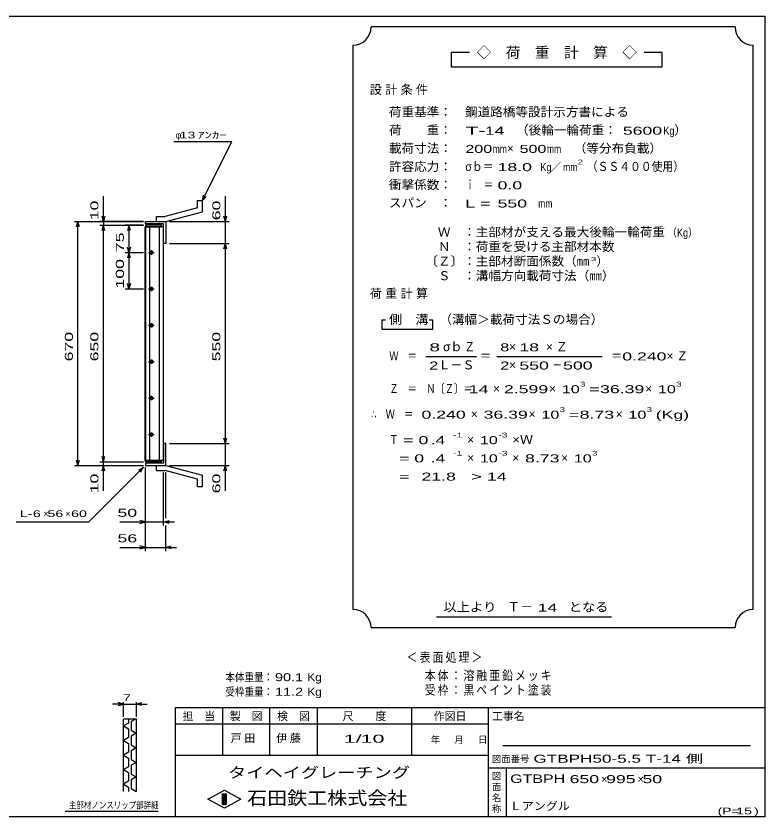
# Model space of a CAD drawing. Units: millimetres, scale not verified. Extents: x -1820 to 1736, y -1282 to 1048.
# Drawn here: x -321 to 1736, y -1152 to 1048 of the extents above; entities that cross this region are included whole.
import ezdxf
from ezdxf.enums import TextEntityAlignment as Align

# ---------------------------------------------------------------- set-up
doc = ezdxf.new("R2010")
doc.units = ezdxf.units.MM
doc.header["$LTSCALE"] = 10
for name, color, linetype, lineweight in [('0_2', 150, 'Continuous', 25), ('16', 3, 'Continuous', 25), ('19', 6, 'Continuous', 25), ('22', 4, 'Continuous', 25), ('24', 2, 'Continuous', 25), ('32', 4, 'Continuous', 25)]:
    doc.layers.add(name, color=color, linetype=linetype, lineweight=lineweight)
doc.styles.add('ベクトル', font='')
doc.styles.get('ベクトル').set_extended_font_data('ベクトル')

msp = doc.modelspace()

# ---------------------------------------------------------------- linework, layer by layer
at = {"layer": '0_2'}
for p, q in [((-1724, 1048.5), (1736, 1048.5)), ((1736, 1048.5), (1736, -1151.5)), ((1736, -851.5), (116, -851.5)), ((116, -851.5), (116, -1151.5)), ((246, -851.5), (246, -981.5)), ((376, -981.5), (376, -851.5)), ((506, -851.5), (506, -981.5)), ((766, -981.5), (766, -851.5)), ((976, -851.5), (976, -1151.5)), ((976, -896.5), (116, -896.5)), ((1696, -956.5), (1016, -956.5)), ((116, -981.5), (976, -981.5)), ((976, -1016.5), (1736, -1016.5)), ((1026, -1151.5), (1026, -1016.5)), ((206, -1102.5), (251, -1077.5)), ((251, -1077.5), (296, -1102.5)), ((246, -1087.5), (256, -1087.5)), ((246, -1117.5), (246, -1087.5)), ((246, -1087.5), (248, -1087.5)), ((248, -1087.5), (248, -1117.5)), ((250, -1117.5), (250, -1087.5)), ((250, -1087.5), (252, -1087.5)), ((252, -1087.5), (252, -1117.5)), ((254, -1117.5), (254, -1087.5)), ((254, -1087.5), (256, -1087.5)), ((256, -1087.5), (256, -1117.5)), ((256, -1087.5), (256, -1117.5)), ((251, -1127.5), (206, -1102.5)), ((256, -1117.5), (246, -1117.5)), ((248, -1117.5), (250, -1117.5)), ((296, -1102.5), (251, -1127.5)), ((252, -1117.5), (254, -1117.5)), ((1736, -1151.5), (-1724, -1151.5))]:
    msp.add_line(p, q, dxfattribs=at)
at = {"layer": '16'}
for p, q in [((33.3, -171.5), (33.3, 469.5)), ((33.3, 469.5), (34, 469.5)), ((78, 474), (34, 474)), ((34, 474), (34, 469.5)), ((34, 469.5), (78, 469.5)), ((34, 469.5), (34, -171.5)), ((84, 469.5), (34, 469.5)), ((45.5, 469.5), (45.5, -171.5)), ((72.5, -171.5), (72.5, 469.5)), ((78, 469.5), (78, 474)), ((84, -171.5), (84, 469.5)), ((42.5, 399), (58.5, 399)), ((52.5, 402), (48.5, 402)), ((48.5, 396), (52.5, 396)), ((50.5, 405), (50.5, 393)), ((42.5, 299), (58.5, 299)), ((52.5, 302), (48.5, 302)), ((48.5, 296), (52.5, 296)), ((50.5, 305), (50.5, 293)), ((42.5, 199), (58.5, 199)), ((52.5, 202), (48.5, 202)), ((50.5, 205), (50.5, 193)), ((48.5, 196), (52.5, 196)), ((42.5, 99), (58.5, 99)), ((52.5, 102), (48.5, 102)), ((48.5, 96), (52.5, 96)), ((50.5, 105), (50.5, 93)), ((52.5, 2), (48.5, 2)), ((50.5, 5), (50.5, -7)), ((42.5, -1), (58.5, -1)), ((48.5, -4), (52.5, -4)), ((42.5, -101), (58.5, -101)), ((52.5, -98), (48.5, -98)), ((48.5, -104), (52.5, -104)), ((50.5, -95), (50.5, -107)), ((34, -171.5), (33.3, -171.5)), ((34, -171.5), (78, -171.5)), ((34, -176), (34, -171.5)), ((34, -171.5), (84, -171.5)), ((78, -176), (34, -176)), ((78, -171.5), (78, -176))]:
    msp.add_line(p, q, dxfattribs=at)
for centre, radius, start, end in [((48.5, 399), 3, 90, 270), ((50.5, 399), 4, 46.6, 133.4), ((50.5, 399), 4, 226.6, 313.4), ((52.5, 399), 3, 270, 90), ((48.5, 299), 3, 90, 270), ((50.5, 299), 4, 46.6, 133.4), ((50.5, 299), 4, 226.6, 313.4), ((52.5, 299), 3, 270, 90), ((48.5, 199), 3, 90, 270), ((50.5, 199), 4, 46.6, 133.4), ((52.5, 199), 3, 270, 90), ((50.5, 199), 4, 226.6, 313.4), ((48.5, 99), 3, 90, 270), ((50.5, 99), 4, 46.6, 133.4), ((50.5, 99), 4, 226.6, 313.4), ((52.5, 99), 3, 270, 90), ((48.5, -1), 3, 90, 270), ((50.5, -1), 4, 46.6, 133.4), ((52.5, -1), 3, 270, 90), ((50.5, -1), 4, 226.6, 313.4), ((48.5, -101), 3, 90, 270), ((50.5, -101), 4, 46.6, 133.4), ((50.5, -101), 4, 226.6, 313.4), ((52.5, -101), 3, 270, 90)]:
    msp.add_arc(centre, radius, start, end, dxfattribs=at)
at = {"layer": '19'}
for p, q in [((177, 542), (191, 542)), ((177, 522), (177, 542)), ((191, 511), (191, 542)), ((177, 522), (88, 498)), ((90, 484), (191, 511)), ((34, 478), (34, 484)), ((34, 484), (89, 484)), ((65, 498), (88, 498)), ((65, 484), (65, 498)), ((65, 484), (90, 484)), ((89, 484), (90, 483)), ((84, 478), (34, 478)), ((84, 424), (84, 478)), ((90, 483), (90, 424)), ((90, 424), (84, 424)), ((90, -126), (84, -126)), ((84, -126), (84, -180)), ((90, -185), (90, -126)), ((34, -180), (34, -186)), ((84, -180), (34, -180)), ((34, -186), (89, -186)), ((65, -186), (90, -186)), ((65, -200), (65, -186)), ((89, -186), (90, -185)), ((90, -186), (191, -213)), ((65, -200), (88, -200)), ((177, -224), (88, -200)), ((191, -244), (191, -213)), ((177, -244), (177, -224)), ((177, -244), (191, -244))]:
    msp.add_line(p, q, dxfattribs=at)
at = {"layer": '22'}
for p, q in [((112, 704), (272, 704)), ((191, 542), (272, 704)), ((-81, 484), (-81, 554)), ((191, 542), (194, 556.6)), ((191, 542), (201, 553)), ((254, 484), (254, 554)), ((-161, 484), (29, 484)), ((-155, 469), (-151, 484)), ((-147, 469), (-151, 484)), ((-151, -186), (-151, 484)), ((29, 484), (-91, 484)), ((-81, 484), (-85, 499)), ((-77, 499), (-81, 484)), ((-81, 484), (-81, 474)), ((100, 484), (264, 484)), ((254, 484), (250, 499)), ((254, 484), (258, 499)), ((254, 424), (254, 484)), ((-91, 474), (29, 474)), ((-85, 459), (-81, 474)), ((-77, 459), (-81, 474)), ((-81, -176), (-81, 474)), ((29, 474), (-21, 474)), ((-11, 474), (-15, 459)), ((-7, 459), (-11, 474)), ((-11, 474), (-11, 399)), ((100, 424), (264, 424)), ((250, 409), (254, 424)), ((258, 409), (254, 424)), ((254, -126), (254, 424)), ((-21, 399), (29, 399)), ((-11, 399), (-15, 414)), ((-11, 399), (-15, 384)), ((-7, 414), (-11, 399)), ((-7, 384), (-11, 399)), ((-11, 399), (-11, 299)), ((-11, 299), (-15, 314)), ((-7, 314), (-11, 299)), ((-21, 299), (29, 299)), ((100, -126), (264, -126)), ((254, -126), (250, -111)), ((254, -126), (258, -111)), ((254, -186), (254, -126)), ((-151, -186), (-155, -171)), ((-151, -186), (-147, -171)), ((-91, -176), (29, -176)), ((-81, -176), (-85, -161)), ((-81, -176), (-77, -161)), ((-81, -186), (-81, -176)), ((-161, -186), (29, -186)), ((-121, -341), (29, -191)), ((-91, -186), (29, -186)), ((-85, -201), (-81, -186)), ((-77, -201), (-81, -186)), ((-81, -256), (-81, -186)), ((16, -199), (29, -191)), ((21, -204), (29, -191)), ((34, -351), (34, -191)), ((34, -421), (34, -191)), ((100, -186), (264, -186)), ((250, -201), (254, -186)), ((258, -201), (254, -186)), ((254, -256), (254, -186)), ((84, -351), (84, -205)), ((90, -331), (90, -205)), ((-321, -341), (-121, -341)), ((-36, -341), (34, -341)), ((34, -341), (19, -337)), ((19, -345), (34, -341)), ((34, -341), (84, -341)), ((84, -341), (99, -337)), ((99, -345), (84, -341)), ((84, -341), (114, -341)), ((90, -421), (90, -351)), ((-36, -411), (34, -411)), ((34, -411), (19, -407)), ((19, -415), (34, -411)), ((34, -411), (90, -411)), ((90, -411), (105, -407)), ((105, -415), (90, -411)), ((90, -411), (120, -411))]:
    msp.add_line(p, q, dxfattribs=at)
at = {"layer": '24', "color": 4}
for p, q in [((1654, 1018.5), (654, 1018.5)), ((604, 968.5), (604, -581.5)), ((1704, -581.5), (1704, 968.5)), ((924, 948.5), (874, 948.5)), ((874, 948.5), (874, 908.5)), ((1454, 948.5), (1404, 948.5)), ((1454, 908.5), (1454, 948.5)), ((874, 908.5), (1454, 908.5)), ((694, 213.5), (684, 213.5)), ((684, 213.5), (684, 188.5)), ((824, 213.5), (814, 213.5)), ((824, 188.5), (824, 213.5)), ((684, 188.5), (824, 188.5)), ((804, 113.5), (944, 113.5)), ((999, 113.5), (1289, 113.5)), ((834, -601.5), (1314, -601.5)), ((654, -631.5), (1654, -631.5))]:
    msp.add_line(p, q, dxfattribs=at)
for centre, start, end in [((604, 1018.5), 270, 0), ((1704, 1018.5), 180, 270), ((604, -631.5), 0, 90), ((1704, -631.5), 90, 180)]:
    msp.add_arc(centre, 50, start, end, dxfattribs=at)
at = {"layer": '32'}
for p, q in [((-26, -841.5), (-56, -841.5)), ((-26, -841.5), (-41, -837.5)), ((-41, -845.5), (-26, -841.5)), ((-26, -876.5), (-26, -836.5)), ((-26, -841.5), (9, -841.5)), ((9, -836.5), (9, -876.5)), ((9, -841.5), (24, -837.5)), ((24, -845.5), (9, -841.5)), ((9, -841.5), (39, -841.5)), ((-26, -881.5), (9, -881.5)), ((-26, -1081.5), (-26, -881.5)), ((-12, -893.5), (-26, -901.5)), ((-26, -901.5), (-12, -909.5)), ((-12, -881.5), (-12, -893.5)), ((9, -881.5), (-5, -889.5)), ((-5, -889.5), (-5, -913.5)), ((9, -881.5), (9, -1081.5)), ((-12, -909.5), (-12, -933.5)), ((-5, -913.5), (9, -921.5)), ((9, -921.5), (-5, -929.5)), ((-12, -933.5), (-26, -941.5)), ((-26, -941.5), (-12, -949.5)), ((-5, -929.5), (-5, -953.5)), ((-12, -949.5), (-12, -973.5)), ((-5, -953.5), (9, -961.5)), ((9, -961.5), (-5, -969.5)), ((-12, -973.5), (-26, -981.5)), ((-26, -981.5), (-12, -989.5)), ((-12, -989.5), (-12, -1013.5)), ((-5, -969.5), (-5, -993.5)), ((-5, -993.5), (9, -1001.5)), ((9, -1001.5), (-5, -1009.5)), ((-5, -1009.5), (-5, -1033.5)), ((-12, -1013.5), (-26, -1021.5)), ((-26, -1021.5), (-12, -1029.5)), ((-12, -1029.5), (-12, -1053.5)), ((-5, -1033.5), (9, -1041.5)), ((-12, -1053.5), (-26, -1061.5)), ((9, -1041.5), (-5, -1049.5)), ((-5, -1049.5), (-5, -1073.5)), ((-26, -1061.5), (-12, -1069.5)), ((-12, -1069.5), (-12, -1081.5)), ((-5, -1073.5), (9, -1081.5)), ((69, -1136.5), (-186, -1136.5))]:
    msp.add_line(p, q, dxfattribs=at)

# ---------------------------------------------------------------- texts
at = {"layer": '0_2', "style": 'ベクトル'}
for s, height, p in [('担\u3000当', 21.99, (136, -874.5)), ('製\u3000図', 21.99, (266, -874.5)), ('検\u3000図', 21.99, (396, -874.5)), ('尺\u3000\u3000度', 21.99, (576, -874.5)), ('作図日', 21.99, (826, -874.5)), ('工事名', 21.99, (986, -874.5)), ('年', 18.3, (818, -939)), ('月', 18.3, (883, -939)), ('日', 18.3, (948, -939)), ('図面番号', 18.33, (986, -992)), ('図', 18.3, (986, -1039)), ('面', 18.3, (986, -1069)), ('名', 18.3, (986, -1099)), ('称', 18.3, (986, -1129))]:
    msp.add_text(s, height=height, dxfattribs=at).set_placement(p, align=Align.MIDDLE_LEFT)
at = {"layer": '0_2', "color": 222, "style": 'ベクトル'}
for s, height, width, p in [('タイヘイグレーチング', 29.33, 1.25, (261, -1029.5)), ('石田鉄工株式会社', 36.66, 1.1, (313.5, -1099.5))]:
    msp.add_text(s, height=height, dxfattribs=dict(at, width=width)).set_placement(p, align=Align.MIDDLE_LEFT)
at = {"layer": '22', "color": 2, "style": 'ベクトル'}
for s, height, p in [('φ', 18.3, (117, 721.5)), ('×', 18.3, (-246, -318.5)), ('×', 18.3, (-186, -318.5)), ('×', 22, (1286, -1047.5)), ('×', 22, (1386, -1047.5))]:
    msp.add_text(s, height=height, dxfattribs=at).set_placement(p, align=Align.MIDDLE_LEFT)
for s, height, width, p in [(' 13 ', 18.33, 1.6, (117, 721.5)), ('ｱﾝｶｰ', 18.33, 1.6, (177, 721.5)), (' 50 ', 21.99, 1.65, (-56, -316)), ('L-', 18.33, 1.6, (-311, -318.5)), (' 6 ', 18.33, 1.6, (-286, -318.5)), (' 56 ', 18.33, 1.6, (-246, -318.5)), (' 60 ', 18.33, 1.6, (-181, -318.5)), (' 56 ', 21.99, 1.65, (-56, -386)), ('本体重量：', 21.99, 0.85, (254, -767.5)), (' 90.1', 21.99, 1.35, (379, -767.5)), ('Kg', 21.99, 1.1, (479, -767.5)), ('受枠重量：', 21.99, 0.85, (254, -807.5)), (' 11.2', 21.99, 1.35, (379, -807.5)), ('Kg', 21.99, 1.1, (479, -807.5)), ('1/', 21.99, 2, (579, -936.5)), (' 10 ', 21.99, 2, (609, -936.5)), ('GTBPH50-5.5 T-14 側                  ', 21.99, 1.6, (1100, -991.5)), ('GTBPH', 23.46, 1.4, (1036, -1046.5)), (' 650 ', 21.99, 1.65, (1186, -1047.5)), (' 995 ', 21.99, 1.65, (1286, -1047.5)), (' 50 ', 21.99, 1.65, (1386, -1047.5)), ('Ｌアングル', 21.99, 1.1, (1035, -1121.5)), ('(P=', 18.33, 1.55, (1606, -1135)), (' 15 ', 18.33, 1.6, (1646, -1135)), (')', 18.3, 1.6, (1706, -1135))]:
    msp.add_text(s, height=height, dxfattribs=dict(at, width=width)).set_placement(p, align=Align.MIDDLE_LEFT)
at = {"layer": '22', "color": 2, "style": 'ベクトル', "width": 1.65}
for s, p in [(' 10 ', (-106, 474)), (' 60 ', (229, 474)), (' 75 ', (-36, 386.5)), (' 100 ', (-36, 286.5)), (' 670 ', (-176, 86.5)), (' 650 ', (-106, 86.5)), (' 550 ', (229, 86.5)), (' 10 ', (-106, -276)), (' 60 ', (229, -276))]:
    msp.add_text(s, height=21.99, rotation=90, dxfattribs=at).set_placement(p, align=Align.MIDDLE_LEFT)
at = {"layer": '22', "color": 2, "attachment_point": 4, "style": 'ベクトル'}
for s, insert, char_height in [('\\T1.2;\\W0.85;＜表面処理＞', (751.5, -714), 25.66), ('\\T1.19;\\W0.85;本体：溶融亜鉛メッキ', (801.5, -764), 25.66), ('\\T1.19;\\W0.85;受枠：黒ペイント塗装', (801.5, -804), 25.66), ('\\T1.25;戸田\u3000', (268.5, -936.5), 21.99), ('\\T1.25;伊藤\u3000', (393.5, -936.5), 21.99)]:
    msp.add_mtext(s, dxfattribs=dict(at, insert=insert, char_height=char_height))
at = {"layer": '24', "style": 'ベクトル'}
for s, height, p in [('◇\u3000荷\u3000重\u3000計\u3000算\u3000◇', 29.33, (944, 948.5)), ('）', 24.2, (1487, 735)), ('×', 24.2, (1027, 685)), ('／', 22, (1146.5, 633.5)), ('）', 24.2, (1273, 375)), ('σｂ', 24.19, (852, 140)), ('×', 24.2, (1033, 140)), ('Ｌ－Ｓ', 24.19, (839, 90)), ('×', 24.2, (1033, 90)), ('×', 24.2, (989, 25)), ('×', 24.2, (1143, 25)), ('×', 24.2, (1407, 25)), ('×', 24.2, (928, -45)), ('×', 24.2, (1087, -45)), ('×', 24.2, (1326, -45)), ('×', 24.2, (918, -115)), ('×', 24.2, (918, -165)), ('×', 24.2, (1042, -165)), ('×', 24.2, (1176, -165)), ('Ｔ－', 25.66, (1028, -574))]:
    msp.add_text(s, height=height, dxfattribs=at).set_placement(p, align=Align.MIDDLE_LEFT)
for s, height, width, p in [('荷重基準：\u3000', 24.19, 1.05, (703, 785)), ('鋼道路橋等設計示方書による', 24.19, 1.05, (912, 785)), ('荷\u3000\u3000重：\u3000', 24.19, 1.05, (703, 735)), ('（後輪一輪荷重：', 24.19, 1.05, (1052, 735)), ('T-', 21.99, 2, (913, 733.5)), (' 14 ', 21.99, 1.65, (953, 733.5)), (' 5600', 21.99, 1.65, (1332, 733.5)), ('Kg', 21.99, 0.85, (1457, 733.5)), ('載荷寸法：\u3000', 24.19, 1.05, (703, 685)), ('200', 21.99, 1.5, (913, 683.5)), ('mm', 21.99, 0.8, (988, 683.5)), ('500', 21.99, 1.5, (1062, 683.5)), ('mm', 21.99, 0.8, (1137, 683.5)), ('\u3000（等分布負載）', 24.19, 1.05, (1176, 685)), ('許容応力：\u3000', 24.19, 1.05, (703, 635)), ('σｂ＝', 24.19, 0.9, (913, 635)), (' 18.0', 21.99, 1.65, (988, 633.5)), ('Kg', 21.99, 0.85, (1119, 633.5)), ('mm', 21.99, 0.8, (1181.5, 633.5)), ('2', 13.2, 1.5, (1221.5, 647.5)), ('（ＳＳ４００使用）', 24.19, 0.9, (1246.5, 635)), ('衝撃係数：\u3000', 24.19, 1.05, (703, 585)), ('ｉ\u3000＝', 24.19, 0.75, (913, 585)), (' 0.0', 21.99, 1.65, (988, 583.5)), ('スパン\u3000：\u3000', 24.19, 1.05, (703, 535)), ('L =', 21.99, 1.65, (913, 533.5)), (' 550 ', 21.99, 1.65, (988, 533.5)), ('mm', 21.99, 0.8, (1113, 533.5)), ('\u3000Ｗ\u3000：主部材が支える最大後輪一輪荷重', 24.19, 1.05, (803, 455)), ('（Kg）', 21.99, 0.85, (1468, 453.5)), ('\u3000Ｎ\u3000：荷重を受ける主部材本数', 24.19, 1.05, (803, 415)), ('〔Ｚ〕：主部材断面係数（㎜', 24.19, 1.05, (803, 375)), ('3', 11, 1.8, (1258, 381)), ('\u3000Ｓ\u3000：溝幅方向載荷寸法（㎜）', 24.19, 1.05, (803, 335)), ('側\u3000溝', 24.19, 1.1, (703, 215)), ('\u3000（溝幅＞載荷寸法Ｓの場合）', 24.19, 1.05, (807, 215)), ('8', 22, 1.8, (814, 138.5)), ('Ｚ', 24.2, 0.9, (910, 140)), ('8', 22, 1.5, (1009, 138.5)), (' 18 ', 21.99, 1.65, (1048, 138.5)), ('Ｗ\u3000＝', 24.19, 0.75, (704, 115)), ('＝', 24.2, 0.9, (954, 115)), ('＝', 24.2, 0.9, (1314, 115)), ('0.240', 21.99, 1.65, (1344, 113.5)), ('2', 22, 1.5, (814, 88.5)), ('2', 22, 1.5, (1009, 88.5)), (' 550 ', 21.99, 1.65, (1048, 88.5)), ('－', 24.2, 0.75, (1153, 90)), (' 500 ', 21.99, 1.65, (1168, 88.5)), ('3', 13.2, 1.5, (1228, 37.5)), ('3', 13.2, 1.5, (1492, 37.5)), ('Ｚ\u3000＝\u3000Ｎ〔Ｚ〕＝', 24.19, 0.75, (704, 25)), (' 14 ', 21.99, 1.65, (909, 23.5)), ('2.599', 21.99, 1.65, (1019, 23.5)), ('10', 21.99, 1.5, (1178, 23.5)), ('=', 22, 1.7, (1253, 23.5)), ('36.39', 21.99, 1.65, (1283, 23.5)), ('10', 21.99, 1.5, (1442, 23.5)), ('∴\u3000Ｗ\u3000＝', 24.19, 0.75, (654, -45)), (' 0.240', 21.99, 1.65, (779, -46.5)), ('36.39', 21.99, 1.65, (963, -46.5)), ('10', 21.99, 1.5, (1122, -46.5)), ('3', 13.2, 1.5, (1172, -32.5)), ('=', 22, 1.7, (1197, -46.5)), ('8.73', 21.99, 1.65, (1227, -46.5)), ('10', 21.99, 1.5, (1361, -46.5)), ('3', 13.2, 1.5, (1411, -32.5)), ('(Kg)', 21.99, 1.65, (1436, -46.5)), ('Ｔ', 24.2, 0.75, (704, -115)), (' = 0', 21.99, 1.65, (729, -116.5)), (' .4 ', 21.99, 1.65, (804, -116.5)), ('-1', 13.2, 1.65, (879, -102.5)), ('10', 21.99, 1.5, (953, -116.5)), ('-3', 13.2, 1.65, (1003, -102.5)), ('×Ｗ', 24.19, 1.1, (1042, -115)), ('-1', 13.2, 1.65, (879, -152.5)), ('-3', 13.2, 1.65, (1003, -152.5)), ('3', 13.2, 1.5, (1261, -152.5)), ('  = 0', 21.99, 1.65, (704, -166.5)), (' .4 ', 21.99, 1.65, (804, -166.5)), ('10', 21.99, 1.5, (953, -166.5)), ('8.73', 21.99, 1.65, (1077, -166.5)), ('10', 21.99, 1.5, (1211, -166.5)), ('  =', 21.99, 1.65, (704, -216.5)), (' 21.8', 21.99, 1.65, (779, -216.5)), ('>', 22, 1.7, (929, -216.5)), (' 14 ', 21.99, 1.65, (959, -216.5)), ('以上より\u3000', 24.19, 1.1, (853, -575)), (' 14 ', 21.99, 1.65, (1098, -576.5)), ('となる', 24.19, 1.1, (1197, -575))]:
    msp.add_text(s, height=height, dxfattribs=dict(at, width=width)).set_placement(p, align=Align.MIDDLE_LEFT)
at = {"layer": '24', "char_height": 24.19, "attachment_point": 4, "style": 'ベクトル'}
for s, insert in [('\\T1.28;設計条件', (650.5, 845)), ('\\T1.28;荷重計算', (650.5, 285)), ('\\T1.42;×Ｚ', (1134.5, 140)), ('\\T1.42;×Ｚ', (1465.5, 115))]:
    msp.add_mtext(s, dxfattribs=dict(at, insert=insert))
at = {"layer": '32', "color": 2, "style": 'ベクトル'}
for s, width, p in [(' 7 ', 1.6, (-38.5, -824)), ('主部材ノンスリップ部詳細', 0.8, (-176, -1119))]:
    msp.add_text(s, height=18.33, dxfattribs=dict(at, width=width)).set_placement(p, align=Align.MIDDLE_LEFT)

doc.saveas('drawing.dxf')
